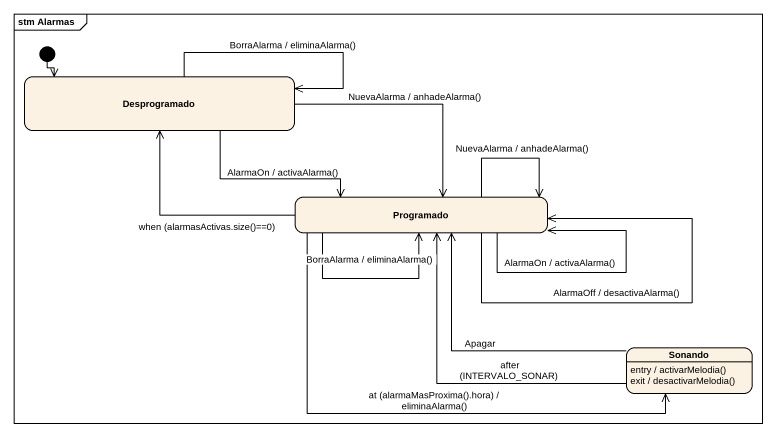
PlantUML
@startuml
mainframe stm Alarmas
hide empty description
state Desprogramado
state Programado
state Sonando
Sonando : entry / activarMelodia()
Sonando : exit / desactivarMelodia()
[*] -right-> Desprogramado
Desprogramado --> Desprogramado : BorraAlarma / eliminaAlarma()
Desprogramado -right-> Programado : NuevaAlarma / anhadeAlarma()
Desprogramado -right-> Programado : AlarmaOn / activaAlarma()
Programado -left-> Desprogramado : when (alarmasActivas.size()==0)
Programado --> Programado : NuevaAlarma / anhadeAlarma()
Programado --> Programado : AlarmaOn / activaAlarma()
Programado --> Programado : AlarmaOff / desactivaAlarma()
Programado --> Programado : BorraAlarma / eliminaAlarma()
Programado -right-> Sonando : at (alarmaMasProxima().hora) / eliminaAlarma()
Sonando -left-> Programado : Apagar
Sonando -left-> Programado : after (INTERVALO_SONAR)
@enduml
